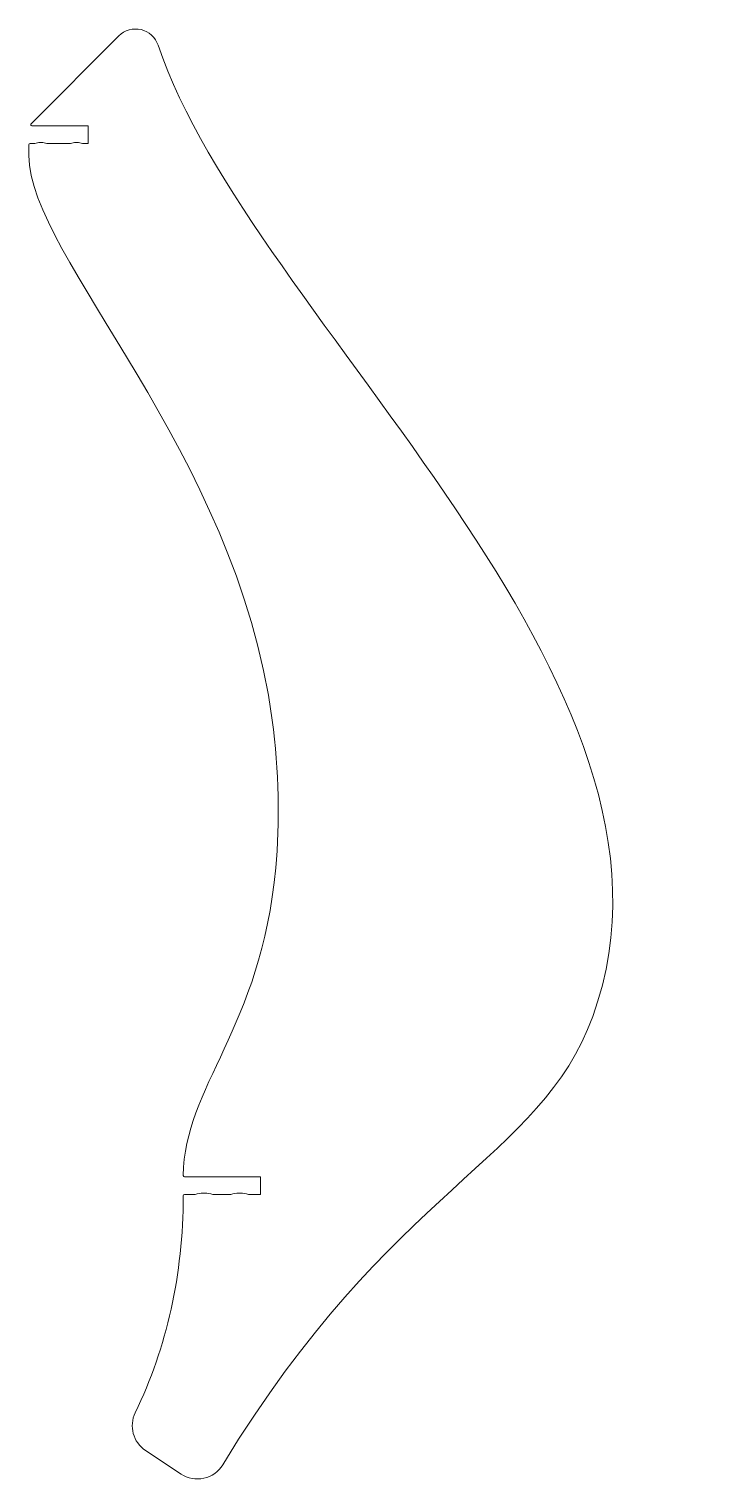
# Model space of a CAD drawing. Header units: millimetres. Extents: x 0 to 115, y 2 to 246.
import ezdxf

# ---------------------------------------------------------------- set-up
doc = ezdxf.new("R2010")
doc.units = ezdxf.units.MM

msp = doc.modelspace()

# ---------------------------------------------------------------- linework, layer by layer
at = {"color": 7, "linetype": 'Continuous', "lineweight": 15}
for p, q in [((15.14, 245.14), (0.34, 230.34)), ((10, 230), (0.48, 230)), ((10, 227), (10, 230)), ((2.13, 227.2), (1.87, 227.2)), ((8.13, 227.2), (7.87, 227.2)), ((0, 226.8), (0, 225)), ((0.2, 227), (1, 227)), ((3, 227), (7, 227)), ((9, 227), (10, 227)), ((39, 53), (26.2, 53)), ((39, 50), (39, 53)), ((26.2, 50), (28, 50)), ((29.61, 50.25), (29.39, 50.25)), ((31, 50), (34, 50)), ((35.61, 50.25), (35.39, 50.25)), ((37, 50), (39, 50)), ((19.63, 6.9), (25.62, 2.92))]:
    msp.add_line(p, q, dxfattribs=at)
for centre, radius, start, end in [((17.97, 242.31), 4, 18.5741, 135), ((0.48, 230.2), 0.2, 135, 270), ((1.87, 225.2), 2, 90, 115.8419), ((2.13, 225.2), 2, 64.1581, 90), ((7.87, 225.2), 2, 90, 115.8419), ((8.13, 225.2), 2, 64.1581, 90), ((0.2, 226.8), 0.2, 90, 180), ((26.2, 53.2), 0.2, 179.5508, 270), ((26.2, 49.8), 0.2, 90, 179.8285), ((29.39, 46.25), 4, 90, 110.3641), ((29.61, 46.25), 4, 69.6359, 90), ((35.39, 46.25), 4, 90, 110.3641), ((35.61, 46.25), 4, 69.6359, 90), ((22.4, 11.06), 5, 154.1466, 236.3594), ((28.39, 7.08), 5, 236.3594, 328.6782)]:
    msp.add_arc(centre, radius, start, end, dxfattribs=at)
for points in [[(95, 80), (115.44, 136.16), (37.31, 197.31), (21.76, 243.58)], [(32.66, 4.48), (61.26, 51.47), (86.15, 55.67), (95, 80)], [(26, 49.8), (25.96, 36.49), (23.26, 24.3), (17.9, 13.24)]]:
    msp.add_open_spline(points, degree=3, dxfattribs=at)
msp.add_open_spline([(0, 225), (0, 207.92), (41.38, 169.45), (42.76, 80.72), (26.12, 68.09), (26, 53.2)], degree=3, knots=[0, 0, 0, 0, 0.5401138, 0.6401138, 0.9983855, 0.9983855, 0.9983855, 0.9983855], dxfattribs=at)

doc.saveas('drawing.dxf')
